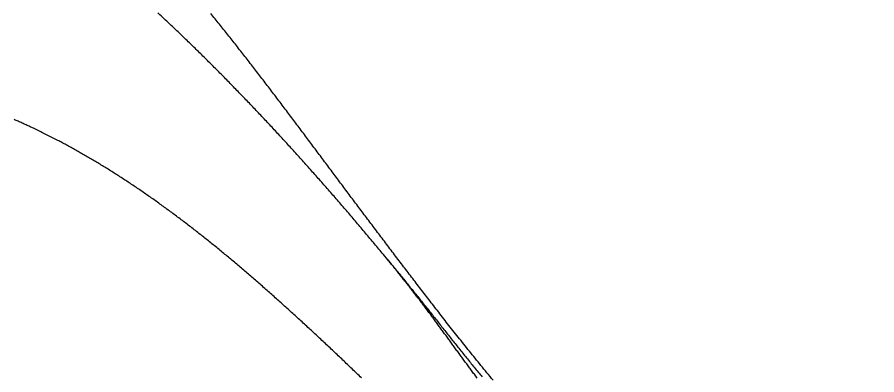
# Model space of a CAD drawing. Extents: x 649 to 723, y 631 to 778.
# Drawn here: x 659.89 to 665.44, y 663.39 to 665.7 of the extents above; entities that cross this region are included whole.
import ezdxf

# ---------------------------------------------------------------- set-up
doc = ezdxf.new("R2010")
doc.units = 0
doc.header["$MEASUREMENT"] = 0
doc.layers.add('1', color=4, linetype='Continuous')
doc.layers.add('204', color=7, linetype='Continuous')

# ---------------------------------------------------------------- blocks, each defined once
blk = doc.blocks.new('GATLING')
at = {"layer": '1', "color": 2}
for p, q in [((1.2106, 2.8), (1.3818, 2.7892)), ((1.2106, -2.8), (1.3218, -2.7936))]:
    blk.add_line(p, q, dxfattribs=at)
at = {"layer": '1', "color": 3}
for p, q in [((1.4006, 1.4034), (1.1242, 1.408)), ((1.2354, 0.5252), (0.9005, 0.5228)), ((1.7225, 0.4254), (1.2682, 0.4329)), ((1.1928, 0.238), (0.8771, 0.2432)), ((1.0344, -0.6359), (0.9142, -0.6349)), ((1.5147, -0.7399), (1.0604, -0.7325)), ((0.9865, -0.9222), (0.9644, -0.9219))]:
    blk.add_line(p, q, dxfattribs=at)
at = {"layer": '1', "color": 2}
blk.add_lwpolyline([(1.2106, 2.8, 0.193348), (0.8139, 2.6406, 0.100017), (0.3546, 1.9799, 0.057784), (0.1012, 1.1389, 0.044332), (0, 0, 0.044332), (0.1012, -1.1389, 0.057784), (0.3546, -1.9799, 0.100017), (0.8139, -2.6406, 0.193348), (1.2106, -2.8, 0.193348)], format="xyb", dxfattribs=at)
blk.add_lwpolyline([(2.5396, -0.002, 0.043581), (2.4698, 0.7973, 0.056954), (2.2952, 1.3868, 0.099412), (1.9774, 1.8512, 0.195606), (1.7051, 1.962, 0.195606), (1.4327, 1.8512, 0.099412), (1.115, 1.3868, 0.056954), (0.9403, 0.7973, 0.043581), (0.8705, -0.002, 0.043581), (0.9403, -0.8014, 0.056954), (1.115, -1.3908, 0.099412), (1.4327, -1.8553, 0.195606), (1.7051, -1.9661, 0.195606), (1.9774, -1.8553, 0.099412), (2.2952, -1.3908, 0.056954), (2.4698, -0.8014, 0.043581)], format="xyb", close=True, dxfattribs=at)
at = {"layer": '1', "color": 3}
for points in [[(2.3523, -0.002, 0.043581), (2.2876, 0.7382, 0.056954), (2.1259, 1.2842, 0.099412), (1.8316, 1.7143, 0.195606), (1.5794, 1.817, 0.195606), (1.3271, 1.7143, 0.022381), (1.2461, 1.628, 0.056954)], [(1.2354, 0.5252, 0.196601), (1.1892, 0.5063, 0.099139), (1.135, 0.4266, 0.056591), (1.1053, 0.3256, 0.027173), (1.0951, 0.2396, 0.043254)], [(1.3336, 0.4318, 0.093296), (1.2817, 0.5063, 0.196601), (1.2354, 0.5252, 0.196601)], [(1.2461, -1.632, 0.022381), (1.3271, -1.7184, 0.195606), (1.5794, -1.821, 0.195606), (1.8316, -1.7184, 0.099412), (2.1259, -1.2883, 0.056954), (2.2876, -0.7423, 0.043581), (2.3523, -0.002, 0.043581)], [(1.1293, -0.7336, 0.069632), (1.1083, -0.6856, 0.107057), (1.0713, -0.6471, 0.149849), (1.0344, -0.6359, 0.149849), (0.9976, -0.6473, 0.107057), (0.9608, -0.686, 0.075377), (0.9389, -0.7383, 0.023026), (0.9338, -0.7634, 0.062151)]]:
    blk.add_lwpolyline(points, format="xyb", dxfattribs=at)
for points in [[(1.8238, 1.0229, 0.196744), (1.8425, 1.0303, 0.0991), (1.8647, 1.0621, 0.056539), (1.8771, 1.1026, 0.043208), (1.8826, 1.1576, 0.043208), (1.8785, 1.2128, 0.056539), (1.867, 1.2536, 0.0991), (1.8457, 1.286, 0.196744), (1.8272, 1.2938, 0.196744), (1.8085, 1.2864, 0.0991), (1.7864, 1.2546, 0.056539), (1.7739, 1.2141, 0.043208), (1.7685, 1.159, 0.043208), (1.7726, 1.1038, 0.056539), (1.784, 1.0631, 0.0991), (1.8054, 1.0307, 0.196744)], [(1.2941, 0.8413, 0.196744), (1.3127, 0.8487, 0.0991), (1.3349, 0.8805, 0.056539), (1.3473, 0.921, 0.043208), (1.3528, 0.9761, 0.043208), (1.3487, 1.0313, 0.056539), (1.3373, 1.0721, 0.0991), (1.3159, 1.1044, 0.196744), (1.2974, 1.1123, 0.196744), (1.2787, 1.1049, 0.0991), (1.2566, 1.0731, 0.056539), (1.2441, 1.0326, 0.043208), (1.2387, 0.9775, 0.043208), (1.2428, 0.9223, 0.056539), (1.2542, 0.8815, 0.0991), (1.2756, 0.8492, 0.196744)], [(2.1458, 0.0449, 0.196744), (2.1645, 0.0523, 0.0991), (2.1866, 0.0841, 0.056539), (2.1991, 0.1246, 0.043208), (2.2045, 0.1796, 0.043208), (2.2004, 0.2349, 0.056539), (2.189, 0.2756, 0.0991), (2.1676, 0.308, 0.196744), (2.1492, 0.3158, 0.196744), (2.1305, 0.3084, 0.0991), (2.1083, 0.2766, 0.056539), (2.0959, 0.2361, 0.043208), (2.0904, 0.1811, 0.043208), (2.0945, 0.1259, 0.056539), (2.106, 0.0851, 0.0991), (2.1273, 0.0527, 0.196744)], [(1.616, -0.1425, 0.196744), (1.6347, -0.1351, 0.0991), (1.6569, -0.1033, 0.056539), (1.6693, -0.0628, 0.043208), (1.6748, -0.0078, 0.043208), (1.6707, 0.0475, 0.056539), (1.6592, 0.0882, 0.0991), (1.6379, 0.1206, 0.196744), (1.6194, 0.1284, 0.196744), (1.6007, 0.121, 0.0991), (1.5785, 0.0892, 0.056539), (1.5661, 0.0487, 0.043208), (1.5606, -0.0063, 0.043208), (1.5647, -0.0615, 0.056539), (1.5762, -0.1023, 0.0991), (1.5975, -0.1347, 0.196744)], [(1.0892, -0.327, 0.196744), (1.1079, -0.3196, 0.0991), (1.13, -0.2878, 0.056539), (1.1424, -0.2473, 0.043208), (1.1479, -0.1922, 0.043208), (1.1438, -0.137, 0.056539), (1.1324, -0.0962, 0.0991), (1.111, -0.0639, 0.196744), (1.0925, -0.0561, 0.196744), (1.0738, -0.0634, 0.0991), (1.0517, -0.0952, 0.056539), (1.0393, -0.1357, 0.043208), (1.0338, -0.1908, 0.043208), (1.0379, -0.246, 0.056539), (1.0493, -0.2868, 0.0991), (1.0707, -0.3191, 0.196744)], [(1.938, -1.1205, 0.196744), (1.9567, -1.1131, 0.0991), (1.9788, -1.0813, 0.056539), (1.9913, -1.0408, 0.043208), (1.9967, -0.9857, 0.043208), (1.9926, -0.9305, 0.056539), (1.9812, -0.8897, 0.0991), (1.9598, -0.8574, 0.196744), (1.9413, -0.8496, 0.196744), (1.9227, -0.857, 0.0991), (1.9005, -0.8888, 0.056539), (1.8881, -0.9292, 0.043208), (1.8826, -0.9843, 0.043208), (1.8867, -1.0395, 0.056539), (1.8981, -1.0803, 0.0991), (1.9195, -1.1127, 0.196744)], [(1.4097, -1.3028, 0.196744), (1.4284, -1.2954, 0.0991), (1.4506, -1.2636, 0.056539), (1.463, -1.2231, 0.043208), (1.4685, -1.168, 0.043208), (1.4644, -1.1128, 0.056539), (1.4529, -1.072, 0.0991), (1.4316, -1.0397, 0.196744), (1.4131, -1.0319, 0.196744), (1.3944, -1.0392, 0.0991), (1.3723, -1.071, 0.056539), (1.3598, -1.1115, 0.043208), (1.3544, -1.1666, 0.043208), (1.3585, -1.2218, 0.056539), (1.3699, -1.2626, 0.0991), (1.3913, -1.2949, 0.196744)]]:
    blk.add_lwpolyline(points, format="xyb", close=True, dxfattribs=at)
for centre, radius, start, end in [((1.4178, 2.3033), 0.4826, 92.1, 118.7393), ((1.2253, 2.6604), 0.077, 120.8909, 197.2751), ((1.5357, 2.7973), 0.4134, 202.7326, 235.2979), ((1.5579, 2.7284), 0.3756, 226.2502, 274.1869), ((2.076, 0.7729), 1.6552, 98.4951, 107.2413), ((1.8525, 1.9531), 0.4574, 40.5562, 92.6384), ((0.7795, 1.4778), 0.2217, 133.3005, 150.1209), ((0.6513, 1.6139), 0.0347, 15.6536, 133.3005), ((0.4077, 1.5457), 0.2876, 357.2297, 15.6536), ((2.0232, 0.7695), 1.6529, 150.3077, 165.1029), ((-0.7236, 1.5133), 1.4188, 350.9444, 0.7444), ((1.2989, -0.7114), 2.1173, 75.5631, 87.2483), ((1.8155, 1.2953), 0.0452, 28.2314, 75.5631), ((4.7219, 0.588), 4.1049, 170.1534, 182.7294), ((1.5667, 1.1617), 0.3276, 330.724, 28.2314), ((10.0383, -1.5372), 9.9931, 164.13598, 169.79622), ((0.7692, -0.8929), 2.1173, 75.5631, 82.494), ((1.2858, 1.1137), 0.0452, 28.2314, 75.5631), ((1.037, 0.9801), 0.3276, 330.724, 28.2314), ((1.8131, 1.0236), 0.0452, 286.5186, 330.724), ((1.4242, 2.3347), 1.4127, 268.376, 286.5186), ((0.8945, 2.1531), 1.4127, 271.4732, 286.5186), ((1.2833, 0.8421), 0.0452, 286.5186, 330.724), ((21.7601, 1.052), 21.1488, 181.78669, 183.45121), ((1.6209, -1.6894), 2.1173, 75.5631, 87.2483), ((2.1375, 0.3173), 0.0452, 28.2314, 75.5631), ((1.8887, 0.1837), 0.3276, 330.724, 28.2314), ((2.0978, -0.1969), 1.9427, 167.2138, 177.1293), ((1.0911, -1.8768), 2.1173, 75.5631, 87.2483), ((1.6077, 0.1299), 0.0452, 28.2314, 75.5631), ((1.3589, -0.0037), 0.3276, 330.724, 28.2314), ((0.5643, -2.0612), 2.1173, 75.5631, 81.6792), ((1.7462, 1.3567), 1.4127, 268.376, 286.5186), ((2.135, 0.0456), 0.0452, 286.5186, 330.724), ((1.0809, -0.0546), 0.0452, 28.2314, 75.5631), ((0.8321, -0.1882), 0.3276, 330.724, 28.2314), ((1.3763, -0.1639), 1.2205, 176.9815, 212.3393), ((1.6052, -0.1418), 0.0452, 286.5186, 330.724), ((-1.3, -0.2508), 1.9499, 341.9435, 0.8708), ((1.2164, 1.1693), 1.4127, 268.376, 286.5186), ((0.6896, 0.9848), 1.4127, 278.1135, 286.5186), ((1.0784, -0.3263), 0.0452, 286.5186, 330.724), ((1.4131, -2.8548), 2.1173, 75.5631, 87.2483), ((0.4639, -0.758), 0.1325, 206.328, 312.8004), ((1.9297, -0.8481), 0.0452, 28.2314, 75.5631), ((1.6809, -0.9817), 0.3276, 330.724, 28.2314), ((0.8848, -3.037), 2.1173, 75.5631, 87.2483), ((1.4014, -1.0304), 0.0452, 28.2314, 75.5631), ((1.1526, -1.164), 0.3276, 330.724, 28.2314), ((1.5384, 0.1913), 1.4127, 268.376, 286.5186), ((1.9272, -1.1198), 0.0452, 286.5186, 330.724), ((1.399, -1.3021), 0.0452, 286.5186, 330.724), ((1.0101, 0.009), 1.4127, 274.4064, 286.5186), ((0.9096, -2.2078), 0.09, 148.2013, 201.1912), ((0.8579, -2.1758), 0.0292, 65.8579, 148.2013), ((0.5059, -2.9611), 0.8898, 47.2493, 65.8579), ((1.5789, -2.06), 0.7746, 193.4651, 246.5018), ((1.4143, -1.969), 0.4553, 228.0526, 274.8017), ((-1.8892, 14.648), 17.3947, 281.07556, 281.98071), ((1.7245, -2.6776), 0.3098, 42.7339, 90.5261), ((1.873, -2.5089), 0.0893, 340.7772, 27.6848), ((1.3345, -2.6593), 0.1283, 239.8654, 281.1187)]:
    blk.add_arc(centre, radius, start, end, dxfattribs=at)
at = {"layer": '1', "color": 2}
for centre, radius, start, end in [((1.0651, 1.1491), 1.6704, 65.4841, 79.0713), ((0.8992, 1.2407), 1.6667, 32.6817, 58.9726), ((-1.2459, 0.3869), 3.9577, 7.1716, 26.3033), ((11.0061, 0.2211), 8.3514, 175.46797, 183.23083), ((-2.3897, -0.3414), 5.0585, 349.0363, 1.0403), ((-0.1996, -0.7077), 2.8392, 324.0226, 347.8878), ((1.4576, -1.9634), 0.7617, 296.9368, 327.2279), ((0.7399, -0.1024), 2.7534, 282.2017, 292.7059)]:
    blk.add_arc(centre, radius, start, end, dxfattribs=at)
blk = doc.blocks.new('2010PRODIGY')
at = {"layer": '1'}
blk.add_arc((23.3916, 23.3945), 8.2697, 175.84318, 268.59519, dxfattribs=at)
at = {"layer": '204', "color": 3, "linetype": 'Continuous'}
for points in [[(13.9457, 15.8995, -0.001019), (13.9064, 15.9472, -0.000973), (13.8678, 15.9944, -0.000932), (13.8299, 16.0409, -0.000895), (13.7929, 16.0869, -0.000843), (13.7566, 16.1322, -0.0008), (13.7211, 16.1768, -0.000747), (13.6863, 16.2207, -0.000701), (13.6523, 16.2639, -0.000641), (13.6191, 16.3063, -0.000591), (13.5865, 16.348, -0.000529), (13.5548, 16.389, -0.00047), (13.5238, 16.429, -0.000393), (13.4936, 16.4681, -0.000338), (13.464, 16.5067, -0.000275), (13.4346, 16.545, -0.000244), (13.4052, 16.5833, -0.000241), (13.3758, 16.6218, -0.000232), (13.3464, 16.6604, -0.00022), (13.317, 16.699, -0.000211), (13.2876, 16.7375, -0.000202), (13.2584, 16.7761, -0.000195), (13.2293, 16.8145, -0.000186), (13.2003, 16.8528, -0.00018), (13.1715, 16.8909, -0.000174), (13.1429, 16.9288, -0.000166), (13.1145, 16.9665, -0.000156), (13.0864, 17.0038, -0.000156), (13.0585, 17.0409, -0.000165), (13.0308, 17.0779, -0.000159), (13.0031, 17.1148, -0.000138), (12.9755, 17.1517, -0.000115), (12.9478, 17.1886, -0.000085), (12.9203, 17.2255, -0.000059), (12.8927, 17.2624, -0.000031), (12.8652, 17.2992, -0.000006), (12.8377, 17.336, 0.000023), (12.8102, 17.3728, 0.000048), (12.7827, 17.4095, 0.000077), (12.7553, 17.4462, 0.000103), (12.7279, 17.4828, 0.000132), (12.7005, 17.5193, 0.000157), (12.6731, 17.5558, 0.000187), (12.6457, 17.5922, 0.000213), (12.6183, 17.6285, 0.000242), (12.5909, 17.6648, 0.000269), (12.5635, 17.7009, 0.000298), (12.5361, 17.737, 0.000325), (12.5087, 17.773, 0.000355), (12.4813, 17.8088, 0.000383), (12.4539, 17.8446, 0.000413), (12.4265, 17.8802, 0.000441), (12.3991, 17.9158, 0.000472), (12.3716, 17.9512, 0.0005), (12.3441, 17.9865, 0.000532), (12.3167, 18.0216, 0.00056), (12.2891, 18.0567, 0.000592), (12.2616, 18.0915, 0.000621), (12.234, 18.1263, 0.000654), (12.2064, 18.1608, 0.000684), (12.1788, 18.1953, 0.000717), (12.1511, 18.2295, 0.000747), (12.1234, 18.2636, 0.000781)], [(13.2668, 16.6752), (13.2379, 16.71, 0.000513), (13.209, 16.7448, 0.000514), (13.1801, 16.7794, 0.000517), (13.1512, 16.8139, 0.000523), (13.1223, 16.8482, 0.000528), (13.0933, 16.8824, 0.000533), (13.0644, 16.9165, 0.000538), (13.0354, 16.9505, 0.000543), (13.0064, 16.9843, 0.000548), (12.9774, 17.018, 0.000553), (12.9484, 17.0516, 0.000558), (12.9193, 17.085, 0.000564), (12.8903, 17.1183, 0.000569), (12.8612, 17.1514, 0.000575), (12.8321, 17.1844, 0.00058), (12.803, 17.2173, 0.000586), (12.7739, 17.25, 0.000591), (12.7448, 17.2826, 0.000597), (12.7157, 17.3151, 0.000603), (12.6865, 17.3473, 0.000609), (12.6574, 17.3795, 0.000615), (12.6282, 17.4115, 0.000621), (12.599, 17.4433, 0.000627), (12.5698, 17.475, 0.000633), (12.5406, 17.5066, 0.000639), (12.5114, 17.538, 0.000645), (12.4822, 17.5692, 0.000651), (12.453, 17.6003, 0.000656), (12.4238, 17.6312, 0.000662), (12.3946, 17.662, 0.000668), (12.3653, 17.6926, 0.000673), (12.3361, 17.723, 0.00068), (12.3068, 17.7533, 0.000686), (12.2776, 17.7834, 0.000692), (12.2484, 17.8133, 0.000698), (12.2191, 17.8431, 0.000705), (12.1899, 17.8727, 0.000711), (12.1606, 17.9021, 0.000718), (12.1314, 17.9314, 0.000725), (12.1022, 17.9605, 0.000732), (12.0729, 17.9894, 0.000739), (12.0437, 18.0181, 0.000747), (12.0145, 18.0467, 0.000754), (11.9853, 18.075, 0.000762), (11.9561, 18.1032, 0.00077), (11.9269, 18.1312, 0.000777), (11.8977, 18.1591, 0.000784), (11.8685, 18.1867, 0.000791), (11.8393, 18.2142, 0.000798), (11.8102, 18.2414, 0.000805), (11.781, 18.2685, 0.000812)], [(10.9832, 17.5215), (10.9572, 17.5336, 0.001702), (10.9313, 17.5455, 0.001721), (10.9055, 17.5572, 0.001737), (10.8797, 17.5686, 0.001746), (10.8539, 17.5798, 0.001759)], [(13.096, 15.9143, 0.000285), (13.066, 15.9431, 0.000305), (13.036, 15.9718, 0.000329), (13.006, 16.0005, 0.00035), (12.976, 16.029, 0.000374), (12.946, 16.0575, 0.000395), (12.916, 16.0859, 0.000419), (12.886, 16.1142, 0.000441), (12.856, 16.1424, 0.000465), (12.8259, 16.1704, 0.000487), (12.7959, 16.1984, 0.000512), (12.7658, 16.2263, 0.000534), (12.7358, 16.2541, 0.000559), (12.7057, 16.2817, 0.000582), (12.6756, 16.3092, 0.000607), (12.6455, 16.3366, 0.000631), (12.6154, 16.3639, 0.000657), (12.5853, 16.391, 0.00068), (12.5552, 16.418, 0.000707), (12.525, 16.4449, 0.000731), (12.4949, 16.4716, 0.000758), (12.4647, 16.4981, 0.000782), (12.4345, 16.5245, 0.00081), (12.4042, 16.5508, 0.000835), (12.374, 16.5769, 0.000863), (12.3437, 16.6028, 0.000888), (12.3134, 16.6285, 0.000917), (12.2831, 16.6541, 0.000943), (12.2527, 16.6795, 0.000972), (12.2224, 16.7047, 0.000999), (12.192, 16.7297, 0.001029), (12.1616, 16.7546, 0.001057), (12.1311, 16.7792, 0.001087), (12.1006, 16.8036, 0.001115), (12.0701, 16.8279, 0.001146), (12.0395, 16.8519, 0.001175), (12.009, 16.8757, 0.001208), (11.9783, 16.8994, 0.001238), (11.9477, 16.9227, 0.001275), (11.9171, 16.9458, 0.001301), (11.8866, 16.9687, 0.001316), (11.856, 16.9912, 0.001333), (11.8255, 17.0135, 0.001352), (11.795, 17.0355, 0.001371), (11.7646, 17.0572, 0.001389), (11.7341, 17.0787, 0.001408), (11.7037, 17.0998, 0.001428), (11.6734, 17.1207, 0.001448), (11.643, 17.1414, 0.001468), (11.6127, 17.1617, 0.001488), (11.5824, 17.1817, 0.001509), (11.5522, 17.2015, 0.00153), (11.5219, 17.221, 0.00155), (11.4917, 17.2402, 0.001573), (11.4616, 17.2591, 0.001598), (11.4314, 17.2777, 0.001616), (11.4013, 17.296, 0.001628), (11.3713, 17.314, 0.001665), (11.3412, 17.3318, 0.001723), (11.3111, 17.3493, 0.001697), (11.2812, 17.3664, 0.001604), (11.2515, 17.3831, 0.001797), (11.2214, 17.3998, 0.002179), (11.1905, 17.4165, 0.001674), (11.1616, 17.432, 0.000567), (11.1355, 17.4459, 0.00241), (11.102, 17.4631, 0.00426), (11.0505, 17.4886, 0.002121), (10.9832, 17.5215, 0.001131)], [(13.2668, 16.6752), (13.291, 16.6459, -0.00042), (13.3151, 16.6165, -0.000419), (13.3393, 16.587, -0.000417), (13.3634, 16.5575, -0.000414), (13.3875, 16.5278, -0.00041), (13.4116, 16.4981, -0.000407), (13.4357, 16.4683, -0.000405), (13.4598, 16.4384, -0.000403), (13.4839, 16.4084, -0.000399), (13.5079, 16.3784, -0.00039), (13.5319, 16.3483, -0.000395), (13.556, 16.318, -0.000415), (13.58, 16.2878, -0.000361), (13.604, 16.2574, -0.000221), (13.628, 16.227, -0.000052), (13.652, 16.1965, 0.000187), (13.6762, 16.166, 0.0004), (13.7005, 16.1355, 0.000642), (13.7249, 16.1049, 0.000748), (13.7496, 16.0743, 0.000747), (13.7743, 16.0438, 0.000714), (13.7992, 16.0132, 0.000642), (13.8243, 15.9826, 0.000585), (13.8495, 15.9519, 0.000528), (13.8748, 15.9213, 0.000513)], [(13.8431, 15.913, -0.000124), (13.8341, 15.9252, -0.000124), (13.825, 15.9374, -0.000123), (13.816, 15.9495, -0.000123), (13.807, 15.9617, -0.000123), (13.798, 15.9739, -0.000123), (13.789, 15.9861, -0.000123), (13.78, 15.9982, -0.000122), (13.771, 16.0104, -0.000122), (13.7621, 16.0226, -0.000122), (13.7531, 16.0348, -0.000122), (13.7442, 16.0469, -0.000124), (13.7352, 16.0591, -0.000126), (13.7263, 16.0713, -0.00013), (13.7174, 16.0835, -0.000133), (13.7085, 16.0956, -0.000135), (13.6996, 16.1078, -0.00014), (13.6907, 16.12, -0.000146), (13.6818, 16.1322, -0.000136), (13.673, 16.1443, -0.000105), (13.6641, 16.1565, -0.000072), (13.6553, 16.1686, -0.000031), (13.6465, 16.1808, 0.000005), (13.6377, 16.1928, 0.000045), (13.6289, 16.2049, 0.00008), (13.6202, 16.2169, 0.000122), (13.6115, 16.2288, 0.000165), (13.6027, 16.2407, 0.00022), (13.594, 16.2527, 0.000262), (13.5852, 16.2646, 0.000302), (13.5764, 16.2766, 0.000317), (13.5675, 16.2886, 0.000314), (13.5586, 16.3007, 0.000315), (13.5498, 16.3127, 0.000321), (13.5409, 16.3246, 0.000326), (13.532, 16.3365, 0.000331), (13.5231, 16.3484, 0.000336), (13.5143, 16.3602, 0.000341), (13.5054, 16.372, 0.000346), (13.4965, 16.3837, 0.000352), (13.4877, 16.3954, 0.000357), (13.4788, 16.4071, 0.000362), (13.47, 16.4187, 0.000367), (13.4611, 16.4303, 0.000372), (13.4523, 16.4418, 0.000377), (13.4435, 16.4533, 0.000382), (13.4346, 16.4648, 0.000387), (13.4258, 16.4762, 0.000392), (13.4169, 16.4876, 0.000397), (13.4081, 16.499, 0.000403), (13.3993, 16.5103, 0.000407), (13.3904, 16.5216, 0.00041), (13.3816, 16.5328, 0.000418), (13.3727, 16.544, 0.000432), (13.3639, 16.5552, 0.000423), (13.3551, 16.5663, 0.000398), (13.3463, 16.5773, 0.000443), (13.3374, 16.5884, 0.000535), (13.3283, 16.5998, 0.000409), (13.3197, 16.6104, 0.000137), (13.312, 16.62, 0.000586), (13.302, 16.6322, 0.001028), (13.2868, 16.6509, 0.000509), (13.2668, 16.6752, 0.00027)]]:
    blk.add_lwpolyline(points, format="xyb", dxfattribs=at)
at = {"layer": '1', "rotation": 35.95845989986068}
blk.add_blockref('GATLING', (8.8754, 13.9577), dxfattribs=at)

msp = doc.modelspace()

# ---------------------------------------------------------------- block references
at = {"layer": '1'}
msp.add_blockref('2010PRODIGY', (649.0128, 647.4604), dxfattribs=at)

doc.saveas('drawing.dxf')
